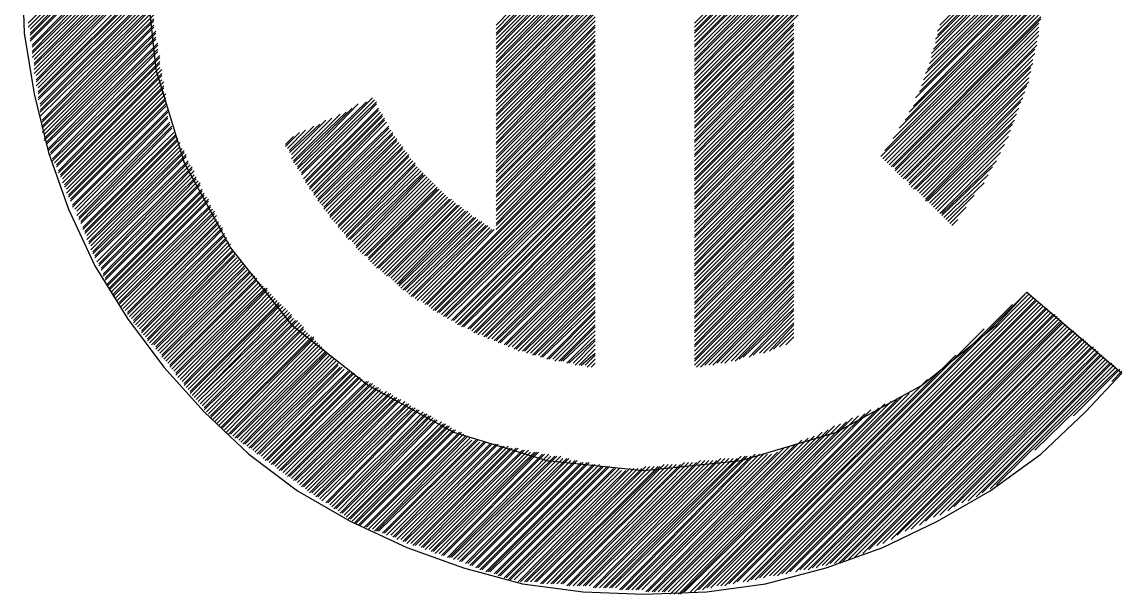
# Model space of a CAD drawing. Extents: x 11 to 601, y 12 to 779.
# Drawn here: x 544.5 to 577.08, y 178.26 to 195.21 of the extents above; entities that cross this region are included whole.
import ezdxf

# ---------------------------------------------------------------- set-up
doc = ezdxf.new("R2010")
doc.units = 0
doc.layers.add('DH152', color=7, linetype='CONTINUOUS')

msp = doc.modelspace()

# ---------------------------------------------------------------- linework, layer by layer
at = {"layer": 'DH152', "color": 7}
for points in [[(548.519986, 199.019995), (544.679986, 195.179995)], [(548.519986, 198.899995), (544.679986, 195.059995)], [(548.519986, 198.779995), (544.739986, 194.999995)], [(548.459986, 198.659995), (544.739986, 194.879995)], [(548.459986, 198.539995), (544.739986, 194.819995)], [(548.459986, 198.419995), (544.739986, 194.699995)], [(548.399986, 198.299995), (544.739986, 194.639995)], [(548.399986, 198.179995), (544.799986, 194.519995)], [(568.439986, 198.179995), (564.419986, 194.099995)], [(568.379986, 198.179995), (564.419986, 194.219995)], [(568.259986, 198.179995), (564.419986, 194.339995)], [(568.139986, 198.179995), (564.419986, 194.459995)], [(568.079986, 198.179995), (564.419986, 194.519995)], [(567.959986, 198.179995), (564.419986, 194.639995)], [(567.839986, 198.179995), (564.419986, 194.759995)], [(567.719986, 198.179995), (564.419986, 194.879995)], [(567.659986, 198.179995), (564.419986, 194.939995)], [(567.539986, 198.179995), (564.419986, 195.059995)], [(567.419986, 198.179995), (564.419986, 195.179995)], [(570.239986, 198.179995), (564.419986, 192.359995)], [(570.119986, 198.179995), (564.419986, 192.479995)], [(570.059986, 198.179995), (564.419986, 192.539995)], [(569.939986, 198.179995), (564.419986, 192.659995)], [(569.819986, 198.179995), (564.419986, 192.779995)], [(569.699986, 198.179995), (564.419986, 192.899995)], [(569.639986, 198.179995), (564.419986, 192.959995)], [(569.519986, 198.179995), (564.419986, 193.079995)], [(569.399986, 198.179995), (564.419986, 193.199995)], [(569.279986, 198.179995), (564.419986, 193.259995)], [(569.219986, 198.179995), (564.419986, 193.379995)], [(569.099986, 198.179995), (564.419986, 193.499995)], [(568.979986, 198.179995), (564.419986, 193.619995)], [(568.859986, 198.179995), (564.419986, 193.679995)], [(568.799986, 198.179995), (564.419986, 193.799995)], [(568.679986, 198.179995), (564.419986, 193.919995)], [(568.559986, 198.179995), (564.419986, 194.039995)], [(574.679986, 198.119995), (571.679986, 195.119995)], [(548.399986, 198.059995), (544.799986, 194.459995)], [(548.339986, 197.939995), (544.799986, 194.339995)], [(574.679986, 197.819995), (571.559986, 194.699995)], [(574.679986, 197.999995), (571.619986, 194.939995)], [(574.679986, 197.939995), (571.619986, 194.819995)], [(548.339986, 197.759995), (544.799986, 194.279995)], [(548.339986, 197.639995), (544.799986, 194.159995)], [(548.279986, 197.519995), (544.859986, 194.099995)], [(561.059986, 197.699995), (558.539986, 195.119995)], [(561.119986, 197.639995), (558.539986, 194.999995)], [(561.179986, 197.579995), (558.539986, 194.879995)], [(561.239986, 197.519995), (558.539986, 194.819995)], [(561.359986, 197.459995), (558.539986, 194.579995)], [(561.299986, 197.459995), (558.539986, 194.699995)], [(574.679986, 197.519995), (571.439986, 194.279995)], [(574.679986, 197.639995), (571.499986, 194.399995)], [(574.679986, 197.699995), (571.559986, 194.579995)], [(548.279986, 197.399995), (544.859986, 193.979995)], [(548.279986, 197.279995), (544.859986, 193.919995)], [(548.219986, 197.159995), (544.859986, 193.799995)], [(561.419986, 197.399995), (558.539986, 194.459995)], [(561.479986, 197.339995), (558.539986, 194.399995)], [(561.479986, 197.219995), (558.539986, 194.279995)], [(574.739986, 197.219995), (571.319986, 193.799995)], [(574.739986, 197.339995), (571.379986, 193.979995)], [(574.739986, 197.399995), (571.439986, 194.159995)], [(548.219986, 197.039995), (544.859986, 193.679995)], [(548.219986, 196.919995), (544.919986, 193.619995)], [(548.159986, 196.799995), (544.919986, 193.499995)], [(561.479986, 197.099995), (558.539986, 194.159995)], [(561.479986, 197.039995), (558.539986, 194.039995)], [(561.479986, 196.919995), (558.539986, 193.979995)], [(561.479986, 196.799995), (558.539986, 193.859995)], [(574.739986, 196.799995), (571.079986, 193.139995)], [(574.739986, 196.919995), (571.139986, 193.319995)], [(574.739986, 197.039995), (571.199986, 193.499995)], [(574.739986, 197.099995), (571.259986, 193.679995)], [(544.499986, 196.679995), (544.559986, 194.879995), (544.859986, 193.079995), (545.279986, 191.339995), (545.879986, 189.659995), (546.659986, 187.979995), (547.619986, 186.419995), (548.699986, 184.979995), (549.899986, 183.659995), (551.219986, 182.399995), (552.659986, 181.319995), (554.219986, 180.419995), (555.899986, 179.639996), (557.579986, 179.039996), (559.319986, 178.559996), (561.119986, 178.319996), (562.919986, 178.259996), (564.779986, 178.319996), (566.519986, 178.559996), (568.319986, 179.039996), (569.999986, 179.639996), (571.619986, 180.419995), (573.179986, 181.319995), (574.679986, 182.399995), (575.999986, 183.659995), (577.079986, 184.799995)], [(548.159986, 196.679995), (544.919986, 193.439995)], [(548.159986, 196.619995), (544.919986, 193.319995)], [(548.219986, 196.499995), (544.979986, 193.259995)], [(548.159986, 196.679995), (548.459986, 193.799995), (549.299986, 191.039995), (550.679986, 188.519995), (552.479986, 186.239995), (554.759986, 184.439995), (557.279986, 183.059995), (560.039986, 182.219995), (562.919986, 181.919995), (565.799986, 182.219995), (568.619986, 183.059995), (571.139986, 184.439995), (573.359986, 186.239995), (574.259986, 187.199995)], [(561.479986, 196.679995), (558.539986, 193.739995)], [(561.479986, 196.619995), (558.539986, 193.619995)], [(561.479986, 196.499995), (558.539986, 193.559995)], [(574.739986, 196.499995), (570.779986, 192.539995)], [(574.739986, 196.619995), (570.899986, 192.719995)], [(574.739986, 196.739995), (570.959986, 192.959995)], [(548.219986, 196.379995), (544.979986, 193.139995)], [(548.219986, 196.319995), (544.979986, 193.079995)], [(548.219986, 196.199995), (544.979986, 192.959995)], [(548.279986, 196.139995), (544.979986, 192.899995)], [(561.479986, 196.379995), (558.539986, 193.439995)], [(561.479986, 196.259995), (558.539986, 193.319995)], [(561.479986, 196.199995), (558.539986, 193.259995)], [(574.739986, 196.199995), (570.299986, 191.759995)], [(574.739986, 196.319995), (570.479986, 192.059995)], [(574.739986, 196.439995), (570.659986, 192.299995)], [(548.279986, 196.019995), (545.039986, 192.779995)], [(548.279986, 195.959995), (545.039986, 192.719995)], [(548.279986, 195.839995), (545.039986, 192.599995)], [(561.479986, 196.079995), (558.539986, 193.139995)], [(561.479986, 195.959995), (558.539986, 193.019995)], [(561.479986, 195.899995), (558.539986, 192.899995)], [(574.739986, 195.959995), (569.939986, 191.219995)], [(574.679986, 195.839995), (569.999986, 191.159995)], [(574.739986, 196.079995), (570.059986, 191.399995)], [(548.339986, 195.779995), (545.039986, 192.539995)], [(548.339986, 195.659995), (545.039986, 192.419995)], [(548.339986, 195.599995), (545.099986, 192.299995)], [(561.479986, 195.779995), (558.539986, 192.839995)], [(561.479986, 195.659995), (558.539986, 192.719995)], [(561.479986, 195.539995), (558.539986, 192.599995)], [(574.679986, 195.719995), (570.059986, 191.099995)], [(574.679986, 195.599995), (570.119986, 191.039995)], [(548.339986, 195.479995), (545.099986, 192.239995)], [(548.399986, 195.419995), (545.099986, 192.119995)], [(548.399986, 195.299995), (545.099986, 192.059995)], [(548.399986, 195.239995), (545.099986, 191.939995)], [(561.479986, 195.479995), (558.539986, 192.479995)], [(561.479986, 195.359995), (558.539986, 192.419995)], [(561.479986, 195.239995), (558.539986, 192.299995)], [(567.359986, 195.179995), (564.419986, 192.239995)], [(574.679986, 195.479995), (570.179986, 190.979995)], [(574.679986, 195.359995), (570.239986, 190.919995)], [(574.679986, 195.299995), (570.299986, 190.919995)], [(574.619986, 195.179995), (570.359986, 190.859995)], [(548.399986, 195.119995), (545.159986, 191.879995)], [(548.399986, 195.059995), (545.159986, 191.759995)], [(548.459986, 194.939995), (545.159986, 191.699995)], [(548.459986, 194.879995), (545.219986, 191.639995)], [(561.479986, 195.119995), (558.539986, 192.179995)], [(561.479986, 195.059995), (558.539986, 192.059995)], [(561.479986, 194.939995), (558.539986, 191.999995)], [(567.359986, 195.119995), (564.419986, 192.119995)], [(567.359986, 194.999995), (564.419986, 192.059995)], [(567.359986, 194.879995), (564.419986, 191.939995)], [(574.619986, 195.059995), (570.359986, 190.799995)], [(574.619986, 194.939995), (570.419986, 190.739995)], [(548.459986, 194.759995), (545.219986, 191.579995)], [(548.459986, 194.699995), (545.279986, 191.459995)], [(548.519986, 194.579995), (545.279986, 191.399995)], [(548.519986, 194.519995), (545.339986, 191.339995)], [(561.479986, 194.819995), (558.539986, 191.879995)], [(561.479986, 194.699995), (558.539986, 191.759995)], [(561.479986, 194.639995), (558.539986, 191.639995)], [(561.479986, 194.519995), (558.539986, 191.579995)], [(567.359986, 194.759995), (564.419986, 191.819995)], [(567.359986, 194.699995), (564.419986, 191.699995)], [(567.359986, 194.579995), (564.419986, 191.639995)], [(574.619986, 194.819995), (570.479986, 190.679995)], [(574.559986, 194.639995), (570.539986, 190.619995)], [(574.559986, 194.519995), (570.599986, 190.559995)], [(548.519986, 194.399995), (545.339986, 191.279995)], [(548.519986, 194.339995), (545.399986, 191.159995)], [(548.579986, 194.219995), (545.399986, 191.099995)], [(561.479986, 194.399995), (558.539986, 191.459995)], [(561.479986, 194.279995), (558.539986, 191.339995)], [(561.479986, 194.219995), (558.539986, 191.219995)], [(567.359986, 194.459995), (564.419986, 191.519995)], [(567.359986, 194.339995), (564.419986, 191.399995)], [(567.359986, 194.279995), (564.419986, 191.279995)], [(574.499986, 194.399995), (570.659986, 190.559995)], [(574.499986, 194.279995), (570.719986, 190.499995)], [(548.579986, 194.159995), (545.459986, 191.039995)], [(548.579986, 194.039995), (545.519986, 190.979995)], [(548.579986, 193.979995), (545.519986, 190.919995)], [(548.579986, 193.859995), (545.579986, 190.799995)], [(561.479986, 194.099995), (558.539986, 191.159995)], [(561.479986, 193.979995), (558.539986, 191.039995)], [(561.479986, 193.859995), (558.539986, 190.919995)], [(567.359986, 194.159995), (564.419986, 191.219995)], [(567.359986, 194.039995), (564.419986, 191.099995)], [(567.359986, 193.919995), (564.419986, 190.979995)], [(567.359986, 193.859995), (564.419986, 190.859995)], [(574.439986, 194.099995), (570.779986, 190.439995)], [(574.439986, 193.979995), (570.779986, 190.379995)], [(574.379986, 193.859995), (570.839986, 190.319995)], [(548.639986, 193.799995), (545.579986, 190.739995)], [(548.639986, 193.679995), (545.639986, 190.679995)], [(548.639986, 193.619995), (545.639986, 190.619995)], [(561.479986, 193.799995), (558.539986, 190.799995)], [(561.479986, 193.679995), (558.539986, 190.739995)], [(561.479986, 193.559995), (558.539986, 190.619995)], [(567.359986, 193.739995), (564.419986, 190.799995)], [(567.359986, 193.619995), (564.419986, 190.679995)], [(574.379986, 193.739995), (570.899986, 190.259995)], [(574.319986, 193.559995), (570.959986, 190.259995)], [(548.639986, 193.499995), (545.699986, 190.559995)], [(548.699986, 193.439995), (545.699986, 190.439995)], [(548.699986, 193.319995), (545.759986, 190.379995)], [(548.699986, 193.259995), (545.759986, 190.319995)], [(561.479986, 193.439995), (558.539986, 190.499995)], [(561.479986, 193.379995), (558.539986, 190.439995)], [(561.479986, 193.259995), (558.539986, 190.319995)], [(567.359986, 193.499995), (564.419986, 190.559995)], [(567.359986, 193.439995), (564.419986, 190.499995)], [(567.359986, 193.319995), (564.419986, 190.379995)], [(567.359986, 193.199995), (564.419986, 190.259995)], [(574.319986, 193.439995), (571.019986, 190.199995)], [(574.259986, 193.319995), (571.079986, 190.139995)], [(548.699986, 193.139995), (545.819986, 190.259995)], [(548.759986, 193.079995), (545.819986, 190.139995)], [(548.759986, 192.959995), (545.879986, 190.079995)], [(548.759986, 192.899995), (545.879986, 190.019995)], [(554.879986, 192.959995), (552.719986, 190.799995)], [(554.939986, 192.899995), (552.779986, 190.739995)], [(561.479986, 193.139995), (558.539986, 190.199995)], [(561.479986, 193.079995), (558.539986, 190.079995)], [(561.479986, 192.959995), (558.539986, 190.019995)], [(567.359986, 193.139995), (564.419986, 190.139995)], [(567.359986, 193.019995), (564.419986, 190.079995)], [(567.359986, 192.899995), (564.419986, 189.959995)], [(574.199986, 193.139995), (571.139986, 190.079995)], [(574.139986, 192.959995), (571.199986, 190.019995)], [(548.759986, 192.779995), (545.939986, 189.959995)], [(548.759986, 192.719995), (545.939986, 189.899995)], [(548.819986, 192.599995), (545.999986, 189.779995)], [(554.279986, 192.659995), (552.599986, 190.979995)], [(554.699986, 192.839995), (552.659986, 190.859995)], [(554.459986, 192.779995), (552.659986, 190.919995)], [(554.999986, 192.839995), (552.779986, 190.679995)], [(554.999986, 192.779995), (552.839986, 190.559995)], [(555.059986, 192.659995), (552.899986, 190.499995)], [(555.059986, 192.599995), (552.899986, 190.439995)], [(561.479986, 192.839995), (558.539986, 189.899995)], [(561.479986, 192.719995), (558.539986, 189.779995)], [(561.479986, 192.659995), (558.539986, 189.659995)], [(567.359986, 192.779995), (564.419986, 189.839995)], [(567.359986, 192.719995), (564.419986, 189.719995)], [(567.359986, 192.599995), (564.419986, 189.659995)], [(574.079986, 192.839995), (571.259986, 189.959995)], [(574.019986, 192.659995), (571.259986, 189.899995)], [(548.819986, 192.539995), (545.999986, 189.719995)], [(548.819986, 192.419995), (546.059986, 189.659995)], [(548.819986, 192.359995), (546.119986, 189.599995)], [(548.879986, 192.239995), (546.119986, 189.479995)], [(553.679986, 192.359995), (552.479986, 191.159995)], [(553.499986, 192.299995), (552.479986, 191.279995)], [(554.099986, 192.539995), (552.539986, 191.039995)], [(553.919986, 192.479995), (552.539986, 191.099995)], [(555.119986, 192.539995), (552.959986, 190.379995)], [(555.179986, 192.479995), (553.019986, 190.319995)], [(555.179986, 192.419995), (553.019986, 190.259995)], [(555.239986, 192.359995), (553.079986, 190.199995)], [(555.239986, 192.299995), (553.139986, 190.139995)], [(555.299986, 192.239995), (553.139986, 190.079995)], [(561.479986, 192.539995), (558.539986, 189.599995)], [(561.479986, 192.419995), (558.539986, 189.479995)], [(561.479986, 192.299995), (558.539986, 189.359995)], [(561.479986, 192.239995), (558.539986, 189.239995)], [(567.359986, 192.479995), (564.419986, 189.539995)], [(567.359986, 192.359995), (564.419986, 189.419995)], [(567.359986, 192.299995), (564.419986, 189.299995)], [(573.959986, 192.479995), (571.319986, 189.899995)], [(573.899986, 192.299995), (571.379986, 189.839995)], [(548.879986, 192.179995), (546.179986, 189.419995)], [(548.939986, 192.119995), (546.179986, 189.359995)], [(548.939986, 192.059995), (546.239986, 189.299995)], [(548.999986, 191.939995), (546.239986, 189.239995)], [(552.719986, 191.939995), (552.299986, 191.519995)], [(552.899986, 191.999995), (552.359986, 191.459995)], [(553.319986, 192.179995), (552.419986, 191.339995)], [(553.139986, 192.119995), (552.419986, 191.399995)], [(555.359986, 192.119995), (553.199986, 190.019995)], [(555.359986, 192.059995), (553.259986, 189.959995)], [(555.419986, 191.999995), (553.259986, 189.899995)], [(555.479986, 191.939995), (553.319986, 189.839995)], [(561.479986, 192.119995), (558.539986, 189.179995)], [(561.479986, 191.999995), (558.539986, 189.059995)], [(567.359986, 192.179995), (564.419986, 189.239995)], [(567.359986, 192.059995), (564.419986, 189.119995)], [(567.359986, 191.939995), (564.419986, 188.999995)], [(573.839986, 192.179995), (571.439986, 189.779995)], [(571.499986, 189.719995), (573.779986, 191.999995)], [(549.059986, 191.879995), (546.299986, 189.119995)], [(549.059986, 191.819995), (546.299986, 189.059995)], [(549.119986, 191.759995), (546.359986, 188.999995)], [(549.119986, 191.699995), (546.359986, 188.939995)], [(549.179986, 191.639995), (546.419986, 188.879995)], [(552.539986, 191.819995), (552.299986, 191.579995)], [(555.479986, 191.879995), (553.379986, 189.779995)], [(555.539986, 191.819995), (553.439986, 189.719995)], [(555.599986, 191.759995), (553.439986, 189.659995)], [(555.599986, 191.699995), (553.499986, 189.599995)], [(555.659986, 191.639995), (553.559986, 189.539995)], [(555.719986, 191.579995), (553.619986, 189.479995)], [(556.439986, 186.839995), (561.479986, 191.879995)], [(561.479986, 191.819995), (556.499986, 186.839995)], [(556.559986, 186.779995), (561.479986, 191.699995)], [(561.479986, 191.579995), (556.619986, 186.719995)], [(567.359986, 191.879995), (564.419986, 188.879995)], [(567.359986, 191.759995), (564.419986, 188.819995)], [(567.359986, 191.639995), (564.419986, 188.699995)], [(573.719986, 191.819995), (571.559986, 189.659995)], [(571.619986, 189.599995), (573.599986, 191.579995)], [(549.179986, 191.519995), (546.419986, 188.759995)], [(549.239986, 191.459995), (546.479986, 188.699995)], [(549.299986, 191.399995), (546.479986, 188.639995)], [(549.299986, 191.339995), (546.539986, 188.579995)], [(549.359986, 191.279995), (546.539986, 188.459995)], [(555.779986, 191.519995), (553.619986, 189.419995)], [(555.779986, 191.459995), (553.679986, 189.359995)], [(555.839986, 191.399995), (553.739986, 189.299995)], [(555.899986, 191.339995), (553.799986, 189.239995)], [(555.959986, 191.279995), (553.859986, 189.179995)], [(556.679986, 186.659995), (561.479986, 191.459995)], [(561.479986, 191.399995), (556.739986, 186.659995)], [(556.799986, 186.599995), (561.479986, 191.279995)], [(567.359986, 191.519995), (564.419986, 188.579995)], [(567.359986, 191.459995), (564.419986, 188.459995)], [(567.359986, 191.339995), (564.419986, 188.399995)], [(573.479986, 191.339995), (571.679986, 189.539995)], [(549.359986, 191.219995), (546.599986, 188.399995)], [(549.419986, 191.099995), (546.599986, 188.339995)], [(549.419986, 191.039995), (546.659986, 188.279995)], [(549.479986, 190.979995), (546.659986, 188.219995)], [(549.539986, 190.919995), (546.719986, 188.099995)], [(555.959986, 191.219995), (553.859986, 189.119995)], [(556.019986, 191.159995), (553.919986, 189.059995)], [(556.079986, 191.099995), (553.979986, 188.999995)], [(556.139986, 191.039995), (554.039986, 188.939995)], [(556.139986, 190.979995), (554.099986, 188.879995)], [(556.199986, 190.919995), (554.099986, 188.819995)], [(561.479986, 191.159995), (556.859986, 186.599995)], [(556.919986, 186.539995), (561.479986, 191.039995)], [(561.479986, 190.979995), (556.979986, 186.479995)], [(567.359986, 191.219995), (564.419986, 188.279995)], [(567.359986, 191.099995), (564.419986, 188.159995)], [(567.359986, 191.039995), (564.419986, 188.039995)], [(567.359986, 190.919995), (564.419986, 187.979995)], [(571.739986, 189.539995), (573.359986, 191.099995)], [(573.239986, 190.919995), (571.739986, 189.479995)], [(549.539986, 190.859995), (546.779986, 188.039995)], [(549.599986, 190.799995), (546.779986, 187.979995)], [(549.599986, 190.679995), (546.839986, 187.919995)], [(549.659986, 190.619995), (546.839986, 187.859995)], [(556.259986, 190.859995), (554.159986, 188.759995)], [(556.319986, 190.799995), (554.219986, 188.759995)], [(556.379986, 190.739995), (554.279986, 188.699995)], [(556.379986, 190.679995), (554.339986, 188.639995)], [(556.439986, 190.679995), (554.399986, 188.579995)], [(556.499986, 190.619995), (554.399986, 188.519995)], [(557.039986, 186.479995), (561.479986, 190.859995)], [(561.479986, 190.739995), (557.099986, 186.419995)], [(557.219986, 186.359995), (561.479986, 190.619995)], [(567.359986, 190.799995), (564.419986, 187.859995)], [(567.359986, 190.679995), (564.419986, 187.739995)], [(567.359986, 190.619995), (564.419986, 187.679995)], [(571.799986, 189.419995), (573.119986, 190.679995)], [(549.659986, 190.559995), (546.899986, 187.739995)], [(549.719986, 190.499995), (546.899986, 187.679995)], [(549.779986, 190.439995), (546.959986, 187.619995)], [(549.779986, 190.379995), (546.959986, 187.559995)], [(556.559986, 190.559995), (554.459986, 188.459995)], [(556.619986, 190.499995), (554.519986, 188.399995)], [(556.679986, 190.439995), (554.579986, 188.339995)], [(556.739986, 190.379995), (554.639986, 188.279995)], [(556.799986, 190.319995), (554.699986, 188.279995)], [(561.479986, 190.559995), (557.279986, 186.359995)], [(557.339986, 186.299995), (561.479986, 190.439995)], [(561.479986, 190.319995), (557.399986, 186.239995)], [(567.359986, 190.499995), (564.419986, 187.559995)], [(567.359986, 190.379995), (564.419986, 187.439995)], [(567.359986, 190.319995), (564.419986, 187.319995)], [(572.999986, 190.439995), (571.859986, 189.359995)], [(549.839986, 190.259995), (547.019986, 187.439995)], [(549.839986, 190.199995), (547.019986, 187.379995)], [(549.899986, 190.139995), (547.079986, 187.319995)], [(549.899986, 190.079995), (547.079986, 187.259995)], [(549.959986, 190.019995), (547.139986, 187.199995)], [(550.019986, 189.959995), (547.199986, 187.139995)], [(556.859986, 190.259995), (554.759986, 188.159995)], [(556.799986, 190.259995), (554.759986, 188.219995)], [(556.919986, 190.199995), (554.819986, 188.099995)], [(556.979986, 190.139995), (554.879986, 188.039995)], [(557.039986, 190.079995), (554.939986, 187.979995)], [(557.099986, 190.019995), (554.999986, 187.919995)], [(557.159986, 189.959995), (555.059986, 187.919995)], [(557.219986, 189.959995), (555.119986, 187.859995)], [(557.459986, 186.239995), (561.479986, 190.259995)], [(561.479986, 190.139995), (557.519986, 186.179995)], [(557.579986, 186.179995), (561.479986, 190.019995)], [(567.359986, 190.199995), (564.419986, 187.259995)], [(567.359986, 190.079995), (564.419986, 187.139995)], [(567.359986, 189.959995), (564.419986, 187.019995)], [(571.919986, 189.299995), (572.699986, 190.079995)], [(550.019986, 189.899995), (547.199986, 187.079995)], [(550.079986, 189.779995), (547.259986, 187.019995)], [(550.079986, 189.719995), (547.319986, 186.959995)], [(550.139986, 189.659995), (547.379986, 186.899995)], [(557.279986, 189.899995), (555.179986, 187.799995)], [(557.339986, 189.839995), (555.239986, 187.739995)], [(557.399986, 189.779995), (555.299986, 187.679995)], [(557.459986, 189.779995), (555.359986, 187.679995)], [(557.519986, 189.719995), (555.419986, 187.619995)], [(557.579986, 189.659995), (555.479986, 187.559995)], [(561.479986, 189.899995), (557.699986, 186.119995)], [(557.759986, 186.119995), (561.479986, 189.839995)], [(561.479986, 189.719995), (557.819986, 186.059995)], [(567.359986, 189.899995), (564.419986, 186.899995)], [(567.359986, 189.779995), (564.419986, 186.839995)], [(567.359986, 189.659995), (564.419986, 186.719995)], [(572.459986, 189.719995), (571.979986, 189.239995)], [(550.199986, 189.599995), (547.379986, 186.839995)], [(550.199986, 189.539995), (547.439986, 186.779995)], [(550.259986, 189.479995), (547.499986, 186.719995)], [(550.259986, 189.359995), (547.559986, 186.659995)], [(550.319986, 189.299995), (547.619986, 186.599995)], [(557.639986, 189.599995), (555.539986, 187.499995)], [(557.699986, 189.599995), (555.599986, 187.439995)], [(557.759986, 189.539995), (555.659986, 187.439995)], [(557.819986, 189.479995), (555.659986, 187.379995)], [(557.879986, 189.419995), (555.719986, 187.319995)], [(557.939986, 189.419995), (555.779986, 187.259995)], [(557.999986, 189.359995), (555.839986, 187.259995)], [(558.059986, 189.299995), (555.899986, 187.199995)], [(558.119986, 189.299995), (555.959986, 187.139995)], [(557.879986, 185.999995), (561.479986, 189.599995)], [(561.479986, 189.479995), (557.939986, 185.999995)], [(557.999986, 185.939995), (561.479986, 189.419995)], [(561.479986, 189.299995), (558.119986, 185.939995)], [(567.359986, 189.539995), (564.419986, 186.599995)], [(567.359986, 189.479995), (564.419986, 186.479995)], [(567.359986, 189.359995), (564.419986, 186.419995)], [(572.039986, 189.179995), (572.219986, 189.359995)], [(550.319986, 189.239995), (547.619986, 186.539995)], [(550.379986, 189.179995), (547.679986, 186.479995)], [(550.439986, 189.119995), (547.739986, 186.419995)], [(550.439986, 189.059995), (547.799986, 186.359995)], [(558.179986, 189.239995), (556.019986, 187.079995)], [(558.239986, 189.179995), (556.079986, 187.079995)], [(558.299986, 189.179995), (556.139986, 187.019995)], [(558.359986, 189.119995), (556.199986, 186.959995)], [(558.419986, 189.059995), (556.319986, 186.959995)], [(558.479986, 189.059995), (556.379986, 186.899995)], [(558.179986, 185.879995), (561.479986, 189.179995)], [(561.479986, 189.059995), (558.239986, 185.879995)], [(558.299986, 185.819995), (561.479986, 188.999995)], [(567.359986, 189.239995), (564.419986, 186.299995)], [(567.359986, 189.119995), (564.419986, 186.179995)], [(567.359986, 189.059995), (564.419986, 186.059995)], [(550.499986, 188.939995), (547.799986, 186.299995)], [(550.499986, 188.879995), (547.859986, 186.239995)], [(550.559986, 188.819995), (547.919986, 186.179995)], [(550.559986, 188.759995), (547.979986, 186.119995)], [(550.619986, 188.699995), (548.039986, 186.059995)], [(550.679986, 188.639995), (548.039986, 185.999995)], [(561.479986, 188.879995), (558.419986, 185.819995)], [(558.479986, 185.759995), (561.479986, 188.759995)], [(561.479986, 188.639995), (558.539986, 185.759995)], [(567.359986, 188.939995), (564.419986, 185.999995)], [(567.359986, 188.819995), (564.419986, 185.879995)], [(567.359986, 188.699995), (564.419986, 185.759995)], [(567.359986, 188.639995), (564.419986, 185.639995)], [(550.679986, 188.519995), (548.099986, 185.939995)], [(550.739986, 188.459995), (548.159986, 185.879995)], [(550.739986, 188.399995), (548.219986, 185.819995)], [(550.799986, 188.339995), (548.219986, 185.759995)], [(558.599986, 185.699995), (561.479986, 188.579995)], [(561.479986, 188.459995), (558.659986, 185.699995)], [(558.779986, 185.639995), (561.479986, 188.339995)], [(567.359986, 188.519995), (564.419986, 185.579995)], [(567.359986, 188.399995), (564.419986, 185.459995)], [(550.799986, 188.279995), (548.279986, 185.699995)], [(550.859986, 188.219995), (548.339986, 185.639995)], [(550.919986, 188.159995), (548.399986, 185.639995)], [(550.979986, 188.099995), (548.459986, 185.579995)], [(551.039986, 188.039995), (548.459986, 185.519995)], [(561.479986, 188.219995), (558.839986, 185.639995)], [(558.899986, 185.579995), (561.479986, 188.159995)], [(561.479986, 188.039995), (559.019986, 185.579995)], [(567.359986, 188.279995), (564.419986, 185.339995)], [(567.359986, 188.219995), (564.419986, 185.219995)], [(567.359986, 188.099995), (564.419986, 185.159995)], [(551.099986, 187.979995), (548.519986, 185.459995)], [(551.099986, 187.919995), (548.579986, 185.399995)], [(551.159986, 187.859995), (548.639986, 185.339995)], [(551.219986, 187.799995), (548.639986, 185.279995)], [(551.279986, 187.799995), (548.699986, 185.219995)], [(551.339986, 187.739995), (548.759986, 185.159995)], [(551.399986, 187.679995), (548.819986, 185.099995)], [(559.079986, 185.519995), (561.479986, 187.919995)], [(561.479986, 187.799995), (559.139986, 185.519995)], [(559.199986, 185.459995), (561.479986, 187.739995)], [(567.359986, 187.979995), (564.419986, 185.039995)], [(567.359986, 187.859995), (564.479986, 184.979995)], [(567.359986, 187.799995), (564.599986, 184.979995)], [(567.359986, 187.679995), (564.719986, 185.039995)], [(551.459986, 187.619995), (548.879986, 185.039995)], [(551.459986, 187.559995), (548.879986, 184.979995)], [(551.519986, 187.499995), (548.939986, 184.919995)], [(551.579986, 187.439995), (548.999986, 184.859995)], [(551.639986, 187.379995), (549.059986, 184.799995)], [(561.479986, 187.619995), (559.319986, 185.459995)], [(559.379986, 185.459995), (561.479986, 187.499995)], [(561.479986, 187.439995), (559.439986, 185.399995)], [(567.359986, 187.559995), (564.839986, 185.039995)], [(567.359986, 187.499995), (564.959986, 185.039995)], [(567.359986, 187.379995), (565.079986, 185.099995)], [(551.699986, 187.319995), (549.059986, 184.739995)], [(551.759986, 187.319995), (549.119986, 184.679995)], [(551.759986, 187.259995), (549.179986, 184.619995)], [(551.819986, 187.199995), (549.239986, 184.559995)], [(551.879986, 187.139995), (549.299986, 184.499995)], [(551.939986, 187.079995), (549.299986, 184.439995)], [(551.999986, 187.019995), (549.359986, 184.379995)], [(559.559986, 185.399995), (561.479986, 187.319995)], [(561.479986, 187.199995), (559.619986, 185.339995)], [(559.679986, 185.339995), (561.479986, 187.079995)], [(561.479986, 187.019995), (559.799986, 185.339995)], [(567.359986, 187.259995), (565.199986, 185.099995)], [(567.359986, 187.139995), (565.319986, 185.099995)], [(567.359986, 187.079995), (565.499986, 185.159995)], [(574.259986, 187.199995), (565.679986, 178.619996)], [(565.859986, 178.619996), (574.319986, 187.139995)], [(574.379986, 187.079995), (565.979986, 178.619996)], [(566.099986, 178.679996), (574.439986, 187.019995)], [(574.259986, 187.199995), (577.079986, 184.799995)], [(552.059986, 186.959995), (549.419986, 184.319995)], [(552.119986, 186.899995), (549.479986, 184.259995)], [(552.119986, 186.839995), (549.479986, 184.199995)], [(552.179986, 186.839995), (549.539986, 184.139995)], [(552.239986, 186.779995), (549.599986, 184.079995)], [(552.299986, 186.719995), (549.659986, 184.019995)], [(559.859986, 185.279995), (561.479986, 186.899995)], [(561.479986, 186.779995), (559.919986, 185.279995)], [(565.559986, 178.559996), (573.839986, 186.839995)], [(567.359986, 186.959995), (565.619986, 185.159995)], [(567.359986, 186.839995), (565.739986, 185.219995)], [(567.359986, 186.719995), (565.859986, 185.279995)], [(574.499986, 186.959995), (566.219986, 178.679996)], [(566.339986, 178.739996), (574.559986, 186.959995)], [(574.619986, 186.899995), (566.459986, 178.739996)], [(566.639986, 178.799996), (574.679986, 186.839995)], [(574.739986, 186.779995), (566.759986, 178.799996)], [(566.879986, 178.799996), (574.799986, 186.719995)], [(574.859986, 186.719995), (566.999986, 178.859996)], [(552.359986, 186.659995), (549.659986, 184.019995)], [(552.419986, 186.599995), (549.719986, 183.959995)], [(552.479986, 186.539995), (549.779986, 183.899995)], [(552.479986, 186.479995), (549.839986, 183.839995)], [(552.539986, 186.419995), (549.899986, 183.779995)], [(552.599986, 186.359995), (549.899986, 183.719995)], [(552.659986, 186.359995), (549.959986, 183.659995)], [(560.039986, 185.219995), (561.479986, 186.659995)], [(561.479986, 186.599995), (560.099986, 185.219995)], [(560.219986, 185.219995), (561.479986, 186.479995)], [(561.479986, 186.359995), (560.279986, 185.159995)], [(567.359986, 186.659995), (566.039986, 185.279995)], [(567.359986, 186.539995), (566.159986, 185.339995)], [(567.359986, 186.419995), (566.339986, 185.399995)], [(567.119986, 178.859996), (574.919986, 186.659995)], [(574.979986, 186.599995), (567.239986, 178.919996)], [(567.419986, 178.919996), (575.039986, 186.539995)], [(575.099986, 186.539995), (567.539986, 178.979996)], [(567.659986, 178.979996), (575.159986, 186.479995)], [(575.219986, 186.419995), (567.779986, 178.979996)], [(567.899986, 179.039996), (575.279986, 186.359995)], [(552.719986, 186.299995), (550.019986, 183.599995)], [(552.779986, 186.239995), (550.079986, 183.539995)], [(552.839986, 186.179995), (550.079986, 183.479995)], [(552.839986, 186.119995), (550.139986, 183.419995)], [(552.899986, 186.059995), (550.199986, 183.359995)], [(560.399986, 185.159995), (561.479986, 186.239995)], [(561.479986, 186.179995), (560.459986, 185.159995)], [(560.519986, 185.159995), (561.479986, 186.059995)], [(572.999986, 186.119995), (565.439986, 178.559996)], [(567.359986, 186.299995), (566.459986, 185.399995)], [(567.359986, 186.239995), (566.639986, 185.459995)], [(567.359986, 186.119995), (566.759986, 185.519995)], [(575.279986, 186.299995), (568.019986, 179.039996)], [(568.199986, 179.099996), (575.339986, 186.299995)], [(575.399986, 186.239995), (568.319986, 179.099996)], [(568.439986, 179.159996), (575.459986, 186.179995)], [(575.519986, 186.119995), (568.559986, 179.159996)], [(568.679986, 179.159996), (575.579986, 186.059995)], [(575.639986, 186.059995), (568.799986, 179.219996)], [(552.959986, 185.999995), (550.259986, 183.299995)], [(553.019986, 185.939995), (550.319986, 183.239995)], [(553.079986, 185.879995), (550.379986, 183.179995)], [(553.139986, 185.879995), (550.439986, 183.179995)], [(553.139986, 185.819995), (550.499986, 183.119995)], [(553.199986, 185.759995), (550.559986, 183.059995)], [(561.479986, 185.939995), (560.639986, 185.099995)], [(560.699986, 185.099995), (561.479986, 185.819995)], [(561.479986, 185.759995), (560.819986, 185.099995)], [(567.359986, 185.999995), (566.939986, 185.579995)], [(567.359986, 185.879995), (567.119986, 185.639995)], [(568.979986, 179.279996), (575.699986, 185.999995)], [(575.759986, 185.939995), (569.159986, 179.339996)], [(569.399986, 179.459996), (575.819986, 185.879995)], [(575.879986, 185.819995), (569.579986, 179.579996)], [(569.819986, 179.699996), (575.939986, 185.819995)], [(575.999986, 185.759995), (569.999986, 179.759996)], [(553.259986, 185.699995), (550.619986, 182.999995)], [(553.319986, 185.639995), (550.679986, 182.999995)], [(553.379986, 185.579995), (550.739986, 182.939995)], [(553.439986, 185.519995), (550.799986, 182.879995)], [(553.499986, 185.459995), (550.859986, 182.879995)], [(553.499986, 185.399995), (550.919986, 182.819995)], [(553.559986, 185.399995), (550.979986, 182.759995)], [(560.879986, 185.039995), (561.479986, 185.639995)], [(561.479986, 185.519995), (560.999986, 185.039995)], [(561.059986, 185.039995), (561.479986, 185.399995)], [(570.239986, 179.879996), (576.059986, 185.699995)], [(576.119986, 185.639995), (570.419986, 179.999996)], [(570.659986, 180.119995), (576.179986, 185.579995)], [(576.239986, 185.579995), (570.839986, 180.179995)], [(571.079986, 180.299995), (576.299986, 185.519995)], [(576.359986, 185.459995), (571.259986, 180.419995)], [(571.499986, 180.539995), (576.359986, 185.399995)], [(553.619986, 185.339995), (551.039986, 182.699995)], [(553.679986, 185.279995), (551.099986, 182.699995)], [(553.739986, 185.219995), (551.159986, 182.639995)], [(551.219986, 182.579995), (553.799986, 185.159995)], [(553.859986, 185.099995), (551.279986, 182.579995)], [(561.479986, 185.339995), (561.179986, 185.039995)], [(561.239986, 184.979995), (561.479986, 185.219995)], [(561.479986, 185.099995), (561.359986, 184.979995)], [(565.319986, 178.499996), (572.159986, 185.339995)], [(576.419986, 185.339995), (571.679986, 180.599995)], [(571.919986, 180.719995), (576.479986, 185.339995)], [(576.539986, 185.279995), (572.099986, 180.839995)], [(572.339986, 180.959995), (576.599986, 185.219995)], [(576.659986, 185.159995), (572.519986, 181.019995)], [(572.759986, 181.139995), (576.719986, 185.099995)], [(576.779986, 185.099995), (572.939986, 181.259995)], [(551.339986, 182.519995), (553.859986, 185.039995)], [(553.919986, 184.979995), (551.399986, 182.459995)], [(551.459986, 182.399995), (553.979986, 184.979995)], [(554.039986, 184.919995), (551.519986, 182.399995)], [(551.579986, 182.339995), (554.159986, 184.859995)], [(554.219986, 184.859995), (551.639986, 182.279995)], [(551.699986, 182.219995), (554.279986, 184.799995)], [(554.339986, 184.799995), (551.759986, 182.219995)], [(551.819986, 182.159995), (554.399986, 184.739995)], [(573.179986, 181.379995), (576.839986, 185.039995)], [(576.899986, 184.979995), (573.359986, 181.499995)], [(574.499986, 182.519995), (576.959986, 184.919995)], [(577.019986, 184.919995), (575.639986, 183.539995)], [(576.779986, 184.559995), (577.079986, 184.859995)], [(554.459986, 184.679995), (551.879986, 182.099995)], [(551.939986, 182.099995), (554.519986, 184.679995)], [(554.579986, 184.619995), (551.999986, 182.039995)], [(552.059986, 181.979995), (554.699986, 184.559995)], [(554.759986, 184.559995), (552.119986, 181.919995)], [(552.179986, 181.919995), (554.819986, 184.499995)], [(554.879986, 184.499995), (552.239986, 181.859995)], [(552.299986, 181.799995), (554.939986, 184.439995)], [(571.319986, 184.619995), (565.199986, 178.499996)], [(554.999986, 184.379995), (552.359986, 181.739995)], [(552.419986, 181.739995), (555.059986, 184.379995)], [(555.119986, 184.319995), (552.479986, 181.679995)], [(552.539986, 181.619995), (555.179986, 184.259995)], [(555.299986, 184.259995), (552.599986, 181.619995)], [(552.659986, 181.559995), (555.359986, 184.199995)], [(555.419986, 184.199995), (552.719986, 181.499995)], [(552.779986, 181.439995), (555.479986, 184.139995)], [(555.539986, 184.079995), (552.839986, 181.439995)], [(552.899986, 181.379995), (555.599986, 184.079995)], [(570.599986, 184.139995), (564.899986, 178.439996)], [(565.079986, 178.499996), (570.779986, 184.199995)], [(555.659986, 184.019995), (552.959986, 181.319995)], [(553.019986, 181.259995), (555.719986, 184.019995)], [(555.839986, 183.959995), (553.079986, 181.259995)], [(553.139986, 181.199995), (555.899986, 183.899995)], [(555.959986, 183.899995), (553.199986, 181.139995)], [(553.259986, 181.139995), (556.019986, 183.839995)], [(556.079986, 183.779995), (553.319986, 181.079995)], [(553.379986, 181.019995), (556.139986, 183.779995)], [(569.879986, 183.779995), (564.419986, 178.319996)], [(564.539986, 178.379996), (570.059986, 183.899995)], [(570.239986, 183.959995), (564.659986, 178.379996)], [(564.779986, 178.439996), (570.419986, 184.019995)], [(556.199986, 183.719995), (553.499986, 180.959995)], [(553.559986, 180.959995), (556.259986, 183.719995)], [(556.379986, 183.659995), (553.619986, 180.899995)], [(553.679986, 180.839995), (556.439986, 183.599995)], [(556.499986, 183.599995), (553.739986, 180.779995)], [(553.799986, 180.779995), (556.559986, 183.539995)], [(556.619986, 183.539995), (553.859986, 180.719995)], [(553.919986, 180.659995), (556.679986, 183.479995)], [(569.099986, 183.479995), (563.939986, 178.259996)], [(563.999986, 178.259996), (569.279986, 183.539995)], [(569.459986, 183.599995), (564.119986, 178.319996)], [(564.299986, 178.319996), (569.639986, 183.719995)], [(556.739986, 183.419995), (553.979986, 180.659995)], [(554.039986, 180.599995), (556.799986, 183.419995)], [(556.919986, 183.359995), (554.099986, 180.539995)], [(554.159986, 180.479995), (556.979986, 183.299995)], [(557.039986, 183.299995), (554.219986, 180.479995)], [(554.279986, 180.419995), (557.099986, 183.239995)], [(557.159986, 183.239995), (554.339986, 180.359995)], [(554.399986, 180.359995), (557.219986, 183.179995)], [(557.279986, 183.119995), (554.459986, 180.299995)], [(554.519986, 180.299995), (557.339986, 183.119995)], [(568.379986, 183.119995), (563.519986, 178.319996)], [(563.639986, 178.319996), (568.559986, 183.239995)], [(568.739986, 183.299995), (563.699986, 178.259996)], [(563.819986, 178.259996), (568.919986, 183.359995)], [(557.459986, 183.059995), (554.639986, 180.239995)], [(554.699986, 180.239995), (557.519986, 183.059995)], [(557.579986, 182.999995), (554.759986, 180.179995)], [(554.879986, 180.179995), (557.639986, 182.939995)], [(557.699986, 182.939995), (554.939986, 180.119995)], [(554.999986, 180.119995), (557.759986, 182.879995)], [(557.819986, 182.819995), (555.059986, 180.119995)], [(555.179986, 180.059995), (557.939986, 182.819995)], [(557.999986, 182.819995), (555.239986, 180.059995)], [(567.599986, 182.819995), (563.159986, 178.319996)], [(563.219986, 178.319996), (567.779986, 182.879995)], [(567.959986, 182.939995), (563.339986, 178.319996)], [(563.459986, 178.319996), (568.199986, 183.059995)], [(555.299986, 179.999995), (558.059986, 182.759995)], [(558.179986, 182.759995), (555.419986, 179.999995)], [(555.479986, 179.939996), (558.239986, 182.759995)], [(558.359986, 182.699995), (555.539986, 179.939996)], [(555.599986, 179.879996), (558.419986, 182.699995)], [(558.539986, 182.699995), (555.719986, 179.879996)], [(555.779986, 179.819996), (558.599986, 182.699995)], [(558.719986, 182.639995), (555.839986, 179.819996)], [(555.899986, 179.759996), (558.779986, 182.639995)], [(558.899986, 182.639995), (556.019986, 179.759996)], [(556.079986, 179.699996), (558.959986, 182.579995)], [(559.019986, 182.579995), (556.139986, 179.699996)], [(556.259986, 179.699996), (559.139986, 182.579995)], [(559.199986, 182.579995), (556.319986, 179.639996)], [(556.379986, 179.639996), (559.319986, 182.519995)], [(559.379986, 182.519995), (556.439986, 179.579996)], [(556.559986, 179.579996), (559.499986, 182.519995)], [(559.559986, 182.459995), (556.619986, 179.519996)], [(556.679986, 179.519996), (559.679986, 182.459995)], [(559.739986, 182.459995), (556.739986, 179.459996)], [(556.859986, 179.459996), (559.799986, 182.459995)], [(566.879986, 182.459995), (562.739986, 178.379996)], [(562.859986, 178.379996), (567.059986, 182.579995)], [(567.239986, 182.639995), (562.979986, 178.319996)], [(563.039986, 178.319996), (567.419986, 182.699995)], [(559.919986, 182.399995), (556.919986, 179.399996)], [(556.979986, 179.399996), (559.979986, 182.399995)], [(560.099986, 182.399995), (557.099986, 179.339996)], [(557.159986, 179.339996), (560.159986, 182.339995)], [(560.279986, 182.339995), (557.219986, 179.339996)], [(557.279986, 179.279996), (560.339986, 182.339995)], [(560.459986, 182.339995), (557.399986, 179.279996)], [(557.459986, 179.219996), (560.519986, 182.279995)], [(560.639986, 182.279995), (557.519986, 179.219996)], [(557.639986, 179.159996), (560.699986, 182.279995)], [(560.759986, 182.219995), (557.699986, 179.159996)], [(557.759986, 179.099996), (560.879986, 182.219995)], [(560.939986, 182.219995), (557.819986, 179.099996)], [(557.939986, 179.039996), (561.059986, 182.159995)], [(561.119986, 182.159995), (557.999986, 179.039996)], [(558.059986, 178.979996), (561.239986, 182.159995)], [(561.299986, 182.159995), (558.119986, 178.979996)], [(560.519986, 178.559996), (564.119986, 182.159995)], [(564.239986, 182.159995), (560.639986, 178.499996)], [(560.699986, 178.499996), (564.359986, 182.159995)], [(564.479986, 182.159995), (560.819986, 178.499996)], [(560.939986, 178.499996), (564.599986, 182.219995)], [(564.719986, 182.219995), (560.999986, 178.499996)], [(561.119986, 178.499996), (564.839986, 182.219995)], [(564.959986, 182.219995), (561.179986, 178.499996)], [(561.299986, 178.499996), (565.079986, 182.219995)], [(565.199986, 182.279995), (561.419986, 178.439996)], [(561.479986, 178.439996), (565.319986, 182.279995)], [(565.439986, 182.279995), (561.599986, 178.439996)], [(561.719986, 178.439996), (565.559986, 182.279995)], [(565.679986, 182.279995), (561.779986, 178.439996)], [(561.899986, 178.439996), (565.799986, 182.339995)], [(565.919986, 182.339995), (561.959986, 178.439996)], [(562.079986, 178.439996), (565.979986, 182.339995)], [(566.099986, 182.339995), (562.199986, 178.379996)], [(562.259986, 178.379996), (566.219986, 182.399995)], [(566.339986, 182.399995), (562.379986, 178.379996)], [(562.439986, 178.379996), (566.459986, 182.399995)], [(566.579986, 182.399995), (562.559986, 178.379996)], [(562.679986, 178.379996), (566.699986, 182.399995)], [(558.239986, 178.919996), (561.419986, 182.099995)], [(561.479986, 182.099995), (558.299986, 178.919996)], [(558.359986, 178.919996), (561.599986, 182.099995)], [(561.659986, 182.039995), (558.479986, 178.859996)], [(558.539986, 178.859996), (561.719986, 182.039995)], [(561.839986, 182.039995), (558.599986, 178.799996)], [(558.659986, 178.799996), (561.899986, 182.039995)], [(562.019986, 181.979995), (558.779986, 178.739996)], [(558.839986, 178.739996), (562.079986, 181.979995)], [(562.199986, 181.979995), (558.899986, 178.679996)], [(558.959986, 178.679996), (562.259986, 181.919995)], [(562.379986, 181.919995), (559.079986, 178.679996)], [(559.199986, 178.619996), (562.499986, 181.979995)], [(562.619986, 181.979995), (559.259986, 178.619996)], [(559.379986, 178.619996), (562.739986, 181.979995)], [(562.859986, 181.979995), (559.439986, 178.619996)], [(559.559986, 178.619996), (562.979986, 182.039995)], [(563.099986, 182.039995), (559.679986, 178.619996)], [(559.739986, 178.619996), (563.219986, 182.039995)], [(563.339986, 182.039995), (559.859986, 178.559996)], [(559.919986, 178.559996), (563.399986, 182.039995)], [(563.519986, 182.099995), (560.039986, 178.559996)], [(560.159986, 178.559996), (563.639986, 182.099995)], [(563.759986, 182.099995), (560.219986, 178.559996)], [(560.339986, 178.559996), (563.879986, 182.099995)], [(563.999986, 182.099995), (560.459986, 178.559996)]]:
    msp.add_lwpolyline(points, dxfattribs=at)

doc.saveas('drawing.dxf')
